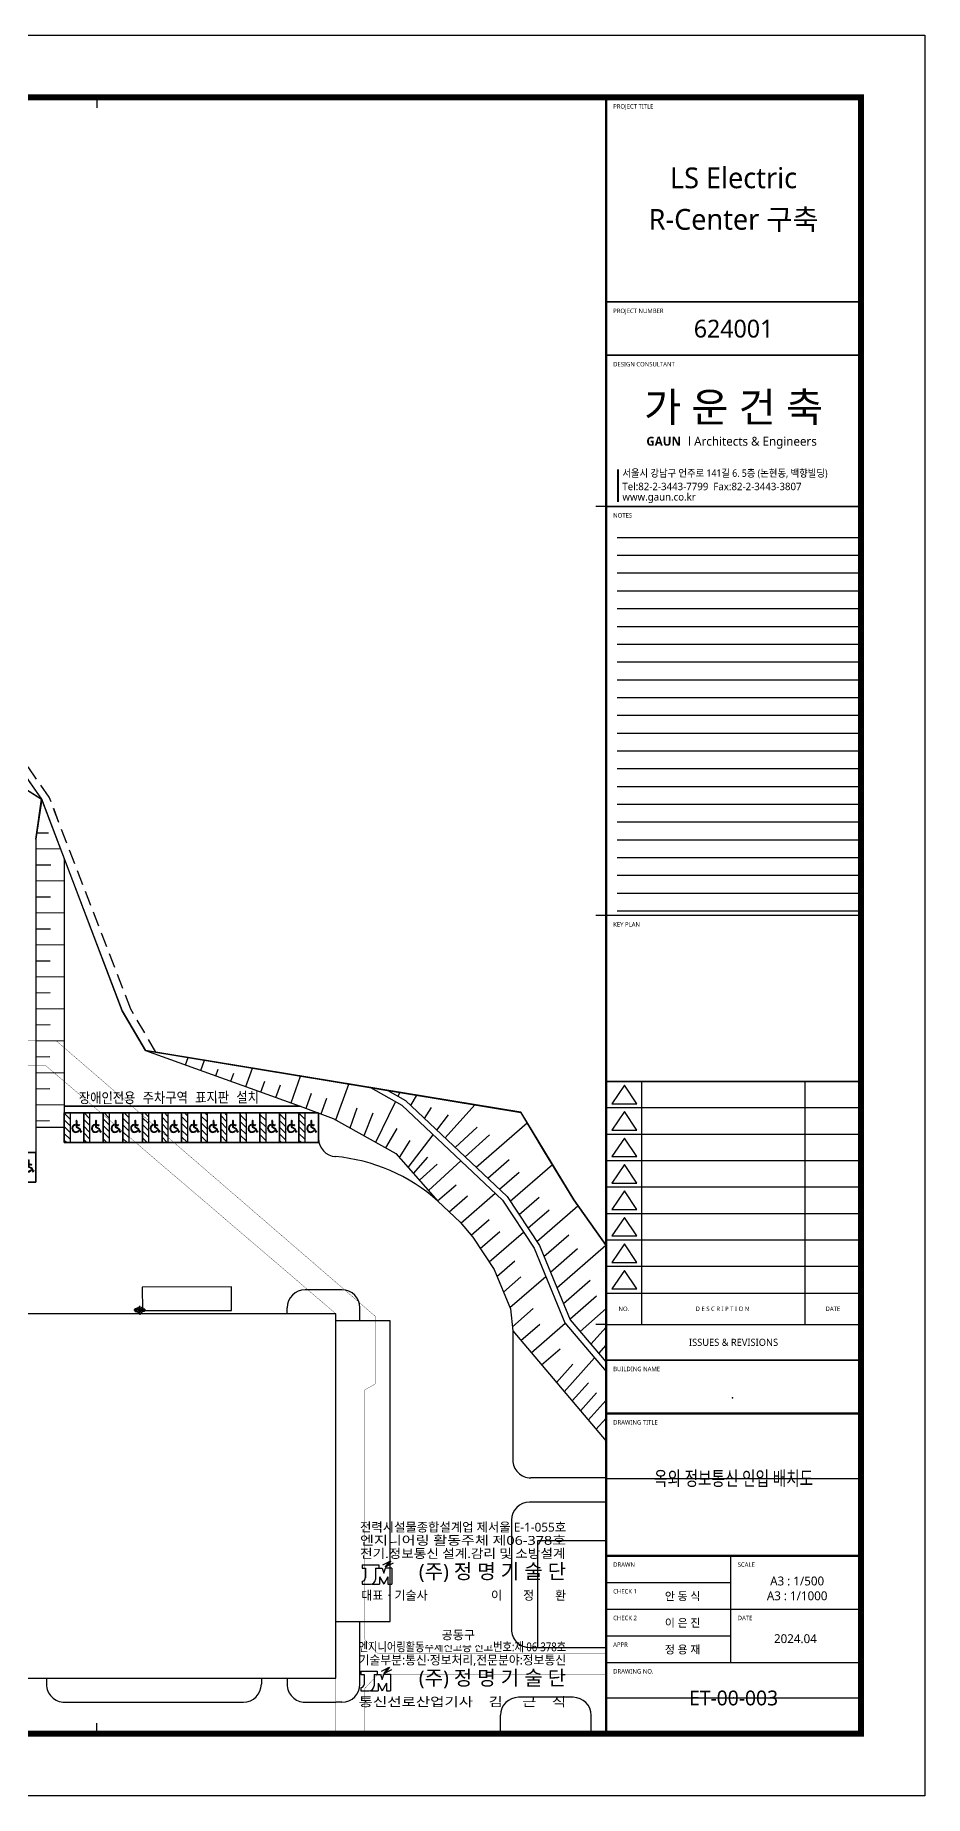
# Model space of a CAD drawing. Header units: millimetres. Extents: x 0 to 420500, y 0 to 297000.
# Drawn here: x 270480 to 420500, y 0 to 297000 of the extents above; entities that cross this region are included whole.
import ezdxf
from ezdxf.enums import TextEntityAlignment as Align
from ezdxf.xclip import XClip

# ---------------------------------------------------------------- set-up
doc = ezdxf.new("R2010")
doc.units = ezdxf.units.MM
doc.header["$LTSCALE"] = 5000
doc.header["$XCLIPFRAME"] = 0
for name, pattern in [('CENTER', [2, 1.25, -0.25, 0.25, -0.25]), ('DASHED', [0.75, 0.5, -0.25]), ('PHANTOM', [63.5, 31.75, -6.35, 6.35, -6.35, 6.35, -6.35])]:
    doc.linetypes.add(name, pattern=pattern)
doc.layers.get('Defpoints').update_dxf_attribs({"color": 167})
for name, color, linetype in [('arch', 8, 'Continuous'), ('S', 4, 'Continuous'), ('SHT', 5, 'Continuous'), ('TEXT', 3, 'Continuous'), ('TRAY', 3, 'Continuous'), ('XR-SHEET(통신)$0$WD', 6, 'Continuous'), ('공동구', 8, 'Continuous')]:
    doc.layers.add(name, color=color, linetype=linetype)
doc.styles.add('arch', font='romans.shx', dxfattribs={"bigfont": 'ghs.shx'})
doc.styles.add('GHS', font='malgun.ttf')
doc.styles.add('XR-SHEET$0$XR-SHEET$0$XR-SHEET$0$맑은고딕', font='malgun.ttf')
doc.styles.add('XR-SHEET$0$XR-SHEET$0$XREF-Form$0$맑은고딕', font='malgun.ttf')
doc.styles.add('XR-SHEET$0$XR-SHEET$0$XREF-Form$0$맑은고딕B', font='malgunbd.ttf')

# ---------------------------------------------------------------- blocks, each defined once
blk = doc.blocks.new('XR-FORM-ET', base_point=(461, 408))
at = {"layer": 'Defpoints', "linetype": 'Continuous', "ltscale": 2}
for p, q in [((146700, 21417), (163900, 21417)), ((146700, 6600), (163900, 6600))]:
    blk.add_line(p, q, dxfattribs=at)
for points in [[(147457, 84911), (163900, 84911)], [(147457, 84911), (163900, 84911)], [(147457, 83711), (163900, 83711)], [(147457, 83711), (163900, 83711)], [(147457, 82511), (163900, 82511)], [(147457, 82511), (163900, 82511)], [(147457, 81311), (163900, 81311)], [(147457, 81311), (163900, 81311)], [(147457, 80111), (163900, 80111)], [(147457, 80111), (163900, 80111)], [(147457, 78911), (163900, 78911)], [(147457, 78911), (163900, 78911)], [(147457, 77711), (163900, 77711)], [(147457, 77711), (163900, 77711)], [(147457, 76511), (163900, 76511)], [(147457, 76511), (163900, 76511)], [(147457, 75311), (163900, 75311)], [(147457, 75311), (163900, 75311)], [(147457, 74111), (163900, 74111)], [(147457, 74111), (163900, 74111)], [(147457, 72911), (163900, 72911)], [(147457, 72911), (163900, 72911)], [(147457, 71711), (163900, 71711)], [(147457, 71711), (163900, 71711)], [(147457, 70511), (163900, 70511)], [(147457, 70511), (163900, 70511)], [(147457, 69311), (163900, 69311)], [(147457, 69311), (163900, 69311)], [(147457, 68111), (163900, 68111)], [(147457, 68111), (163900, 68111)], [(147457, 66911), (163900, 66911)], [(147457, 66911), (163900, 66911)], [(147457, 65711), (163900, 65711)], [(147457, 65711), (163900, 65711)], [(147457, 64511), (163900, 64511)], [(147457, 64511), (163900, 64511)], [(147457, 63311), (163900, 63311)], [(147457, 63311), (163900, 63311)], [(147457, 62111), (163900, 62111)], [(147457, 62111), (163900, 62111)], [(147457, 60911), (163900, 60911)], [(147457, 60911), (163900, 60911)], [(147457, 59711), (163900, 59711)]]:
    blk.add_lwpolyline(points, dxfattribs=at)
for p in [(155200, 21417, -2754), (155200, 6600, -2754)]:
    blk.add_point(p, dxfattribs=at)
at = {"layer": 'SHT', "color": 171}
for p, q in [((112350, 114600), (112350, 113900)), ((146700, 87000), (146000, 87000)), ((146700, 59400), (146000, 59400)), ((146700, 31800), (146000, 31800)), ((112350, 4200), (112350, 4900))]:
    blk.add_line(p, q, dxfattribs=at)
at = {"layer": 'SHT'}
for p, q in [((163900, 59400), (146700, 59400)), ((163900, 48198), (146700, 48198)), ((149100, 48198), (149100, 31800)), ((160100, 48198), (160100, 31800)), ((163900, 46413), (146700, 46413)), ((163900, 44628), (146700, 44628)), ((163900, 42844), (146700, 42844)), ((163900, 41059), (146700, 41059)), ((163900, 39274), (146700, 39274)), ((163900, 37489), (146700, 37489)), ((163900, 35705), (146700, 35705)), ((146700, 33920), (163900, 33920)), ((146700, 31800), (163900, 31800)), ((146700, 25800), (163900, 25800)), ((155100, 16200), (155100, 9000)), ((146700, 14400), (155100, 14400)), ((146700, 12600), (163900, 12600)), ((146700, 10800), (155100, 10800)), ((146700, 9000), (163900, 9000))]:
    blk.add_line(p, q, dxfattribs=at)
blk.add_lwpolyline([(0, 118800), (168200, 118800), (168200, 0), (0, 0)], close=True, dxfattribs=at)
at = {"layer": 'SHT', "const_width": 400}
blk.add_lwpolyline([(9300, 114600), (163900, 114600), (163900, 4200), (9300, 4200)], close=True, dxfattribs=at)
at = {"layer": 'SHT'}
for points, const_width in [([(146700, 114600), (146700, 4200)], 160), ([(146700, 100800), (163900, 100800)], 114), ([(146700, 97200), (163900, 97200)], 114), ([(146700, 87000), (163900, 87000)], 114), ([(146700, 48198), (163900, 48198)], 114), ([(146700, 29400), (163900, 29400)], 114), ([(146700, 25800), (163900, 25800)], 160), ([(146700, 25800), (163900, 25800)], 140), ([(146700, 16200), (163900, 16200)], 160)]:
    blk.add_lwpolyline(points, dxfattribs=dict(at, const_width=const_width))
at = {"layer": 'SHT', "color": 7, "const_width": 140}
blk.add_lwpolyline([(147500, 89500), (147500, 87300)], dxfattribs=at)
at = {"layer": 'SHT', "linetype": 'Continuous', "ltscale": 2}
blk.add_lwpolyline([(147457, 59711), (163900, 59711)], dxfattribs=at)
at = {"layer": 'SHT', "linetype": 'Continuous', "flags": 128}
for points in [[(147937, 47949), (147097, 46700), (148777, 46700)], [(147937, 46165), (147097, 44915), (148777, 44915)], [(147937, 44380), (147097, 43131), (148777, 43131)], [(147937, 42595), (147097, 41346), (148777, 41346)], [(147937, 40810), (147097, 39561), (148777, 39561)], [(147937, 39026), (147097, 37776), (148777, 37776)], [(147937, 37241), (147097, 35992), (148777, 35992)], [(147937, 35456), (147097, 34207), (148777, 34207)]]:
    blk.add_lwpolyline(points, close=True, dxfattribs=at)
at = {"layer": 'SHT'}
for p in [(155226, 26855), (155300, 6600, -2754)]:
    blk.add_point(p, dxfattribs=at)
at = {"layer": 'XR-SHEET(통신)$0$WD', "color": 4}
for p, q in [((130248, 15590), (130248, 15367)), ((130248, 15590), (131366, 15590)), ((131366, 15590), (131366, 15367)), ((131641, 15594), (132187, 15864)), ((132077, 15810), (131805, 15443)), ((131805, 15443), (132351, 15713)), ((131805, 15443), (131956, 15552)), ((131833, 15480), (131983, 15589)), ((131861, 15518), (132011, 15626)), ((131879, 15479), (131928, 15515)), ((131888, 15555), (132038, 15664)), ((132187, 15864), (131915, 15497)), ((131916, 15592), (132066, 15701)), ((131943, 15629), (132093, 15738)), ((131971, 15667), (132121, 15775)), ((131999, 15704), (132149, 15813)), ((132026, 15741), (132176, 15850)), ((132054, 15778), (132141, 15842)), ((130248, 15367), (130472, 15367)), ((130248, 14493), (130248, 14270)), ((130248, 14493), (130260, 14493)), ((130248, 14270), (130807, 14270)), ((130472, 15367), (130472, 14705)), ((130903, 14284), (130903, 14270)), ((130903, 14270), (131421, 14270)), ((131142, 15367), (131142, 14605)), ((131142, 15367), (131589, 15367)), ((131421, 14780), (131701, 14270)), ((131421, 14780), (131421, 14270)), ((131589, 15367), (131701, 15032)), ((131701, 15032), (131812, 15367)), ((131980, 14780), (131701, 14270)), ((132259, 15367), (131812, 15367)), ((131980, 14780), (131980, 14270)), ((131980, 14270), (132259, 14270)), ((132259, 15367), (132259, 14270)), ((130153, 8405), (130153, 8181)), ((130153, 8405), (131270, 8405)), ((131270, 8405), (131270, 8181)), ((131545, 8409), (132092, 8679)), ((131982, 8625), (131710, 8257)), ((131710, 8257), (132256, 8527)), ((131710, 8257), (131860, 8366)), ((131738, 8295), (131888, 8404)), ((131765, 8332), (131915, 8441)), ((131784, 8294), (131833, 8329)), ((131793, 8369), (131943, 8478)), ((132092, 8679), (131819, 8311)), ((131820, 8407), (131971, 8515)), ((131848, 8444), (131998, 8553)), ((131876, 8481), (132026, 8590)), ((131903, 8518), (132053, 8627)), ((131931, 8556), (132081, 8664)), ((131958, 8593), (132046, 8656)), ((130153, 8181), (130377, 8181)), ((130153, 7308), (130153, 7084)), ((130153, 7308), (130164, 7308)), ((130377, 8181), (130377, 7520)), ((131047, 8181), (131047, 7419)), ((131047, 8181), (131494, 8181)), ((131326, 7595), (131605, 7084)), ((131326, 7595), (131326, 7084)), ((131494, 8181), (131605, 7846)), ((131605, 7846), (131717, 8181)), ((131885, 7595), (131605, 7084)), ((132164, 8181), (131717, 8181)), ((131885, 7595), (131885, 7084)), ((132164, 8181), (132164, 7084)), ((130153, 7084), (130712, 7084)), ((130808, 7098), (130808, 7084)), ((130808, 7084), (131326, 7084)), ((131885, 7084), (132164, 7084))]:
    blk.add_line(p, q, dxfattribs=at)
for centre, radius in [((130260, 14705), 212), ((130807, 14605), 335), ((130164, 7520), 212), ((130712, 7419), 335)]:
    blk.add_arc(centre, radius, 270, 0, dxfattribs=at)
at = {"layer": 'SHT', "color": 9, "style": 'XR-SHEET$0$XR-SHEET$0$XREF-Form$0$맑은고딕'}
for s, p in [('PROJECT TITLE', (147180, 114000)), ('PROJECT NUMBER', (147180, 100200)), ('DESIGN CONSULTANT', (147180, 96600)), ('NOTES', (147180, 86400)), ('KEY PLAN', (147180, 58800)), ('BUILDING NAME', (147180, 28800)), ('DRAWING TITLE', (147180, 25200)), ('DRAWN', (147180, 15600)), ('SCALE', (155580, 15600)), ('CHECK 1', (147180, 13800)), ('CHECK 2', (147180, 12000)), ('DATE', (155580, 12000)), ('APPR', (147180, 10200)), ('DRAWING NO.', (147180, 8400))]:
    blk.add_text(s, height=300, dxfattribs=at).set_placement(p, align=Align.MIDDLE_LEFT)
at = {"layer": 'SHT', "color": 3}
for s, height, style, p in [('LS Electric', 1400, 'XR-SHEET$0$XR-SHEET$0$XR-SHEET$0$맑은고딕', (155300, 109174)), ('R-Center 구축', 1400, 'XR-SHEET$0$XR-SHEET$0$XR-SHEET$0$맑은고딕', (155300, 106374)), ('GAUN ', 600, 'XR-SHEET$0$XR-SHEET$0$XREF-Form$0$맑은고딕B', (150686, 91400)), ('안 동 식', 540, 'XR-SHEET$0$XR-SHEET$0$XREF-Form$0$맑은고딕', (151865, 13467)), ('이 은 진', 540, 'XR-SHEET$0$XR-SHEET$0$XREF-Form$0$맑은고딕', (151865, 11667)), ('2024.04', 600, 'XR-SHEET$0$XR-SHEET$0$XREF-Form$0$맑은고딕', (159471, 10601)), ('정 용 재', 540, 'XR-SHEET$0$XR-SHEET$0$XREF-Form$0$맑은고딕', (151865, 9867))]:
    blk.add_text(s, height=height, dxfattribs=dict(at, style=style)).set_placement(p, align=Align.MIDDLE_CENTER)
at = {"layer": 'SHT', "style": 'XR-SHEET$0$XR-SHEET$0$XR-SHEET$0$맑은고딕'}
blk.add_text('624001', height=1200, dxfattribs=at).set_placement((155300, 99000), align=Align.MIDDLE_CENTER)
at = {"layer": 'SHT', "color": 2, "style": 'XR-SHEET$0$XR-SHEET$0$XREF-Form$0$맑은고딕B'}
blk.add_text('가 운 건 축', height=2000, dxfattribs=at).set_placement((155300, 93700), align=Align.MIDDLE_CENTER)
at = {"layer": 'SHT', "color": 7, "style": 'XR-SHEET$0$XR-SHEET$0$XREF-Form$0$맑은고딕'}
blk.add_text('l Architects & Engineers', height=600, dxfattribs=at).set_placement((156577, 91400), align=Align.MIDDLE_CENTER)
at = {"layer": 'SHT', "color": 7, "style": 'XR-SHEET$0$XR-SHEET$0$XREF-Form$0$맑은고딕', "width": 0.9}
blk.add_text('서울시 강남구 언주로 141길 6. 5층 (논현동, 백향빌딩)', height=500, dxfattribs=at).set_placement((147800, 89250), align=Align.MIDDLE_LEFT)
at = {"layer": 'SHT', "color": 7, "style": 'XR-SHEET$0$XR-SHEET$0$XREF-Form$0$맑은고딕'}
for s, p in [('Tel:82-2-3443-7799  Fax:82-2-3443-3807', (147800, 88350)), ('www.gaun.co.kr', (147800, 87650))]:
    blk.add_text(s, height=500, dxfattribs=at).set_placement(p, align=Align.MIDDLE_LEFT)
at = {"layer": 'SHT', "color": 9, "style": 'XR-SHEET$0$XR-SHEET$0$XREF-Form$0$맑은고딕'}
for s, height, p in [('NO.', 300, (147900, 32860)), ('D E S C R I P T I O N ', 300, (154600, 32860)), ('DATE', 300, (162000, 32860)), ('ISSUES & REVISIONS', 480, (155300, 30600))]:
    blk.add_text(s, height=height, dxfattribs=at).set_placement(p, align=Align.MIDDLE_CENTER)
at = {"layer": 'XR-SHEET(통신)$0$WD', "color": 4, "style": 'GHS'}
for s, width, p, p2 in [('전력시설물종합설계업 제서울 E-1-055호', 0.91927, (130104, 17826), (144006, 17826)), ('전기.정보통신 설계.감리 및 소방설계', 1.013777, (130104, 16045), (143963, 16045)), ('엔지니어링 활동주체 제06-378호', 1.128043, (130104, 16936), (144006, 16936)), ('엔지니어링활동주체신고증 신고번호:제 06-378호', 0.764554, (130009, 9750), (144006, 9750)), ('기술부분:통신·정보처리,전문분야:정보통신', 0.894617, (130009, 8859), (144006, 8859)), ('통신선로산업기사    김     근    식', 1.084493, (130009, 6039), (144006, 6039))]:
    blk.add_text(s, height=595.76, dxfattribs=dict(at, width=width)).set_placement(p, p2, align=Align.FIT)
for s, height, p in [('(주) 정 명 기 술 단', 992.94, (144006, 14644)), ('이       정       환', 595.76, (144006, 13225)), ('(주) 정 명 기 술 단', 992.94, (144006, 7459))]:
    blk.add_text(s, height=height, dxfattribs=at).set_placement(p, align=Align.RIGHT)
blk.add_text('대표ㆍ기술사 ', height=595.8, dxfattribs=at).set_placement((130182, 13225))
blk = doc.blocks.new('A$C2DB47DB5')
at = {"ltscale": 3}
h = blk.add_hatch(dxfattribs=at)
h.set_pattern_fill('_USER', color=0, scale=800, angle=92.1562, style=0, pattern_type=0)
h.set_pattern_definition([(182.156205, (-512770.2, -7410811.7), (-30.09919, 799.43357), [])])
h.paths.add_polyline_path([(751, 4204), (71, 3471), (3737, 71), (4417, 804)])
at = {"color": 0}
for p, q in [((71, 3471), (2315, 5890)), ((3737, 71), (71, 3471)), ((2315, 5890), (5981, 2490)), ((2490, 3968), (3216, 3295)), ((2587, 4031), (2888, 3752)), ((2752, 3500), (2859, 3478)), ((2888, 3752), (3198, 3921)), ((2975, 3672), (3252, 3822)), ((2975, 3672), (3241, 3425)), ((3192, 3931), (3291, 3985)), ((3192, 3931), (3198, 3921)), ((3216, 3295), (3763, 3501)), ((3241, 3425), (3762, 3621)), ((3252, 3822), (3257, 3813)), ((3257, 3813), (3356, 3866)), ((3291, 3985), (3356, 3866)), ((3762, 3621), (4273, 3432)), ((3763, 3501), (4339, 3287)), ((3886, 3266), (3993, 3244)), ((4273, 3432), (4324, 3569)), ((4430, 3529), (4324, 3569)), ((4339, 3287), (4430, 3529)), ((2942, 808), (3737, 71)), ((5981, 2490), (3737, 71))]:
    blk.add_line(p, q, dxfattribs=at)
at = {"color": 0, "ltscale": 3}
for p, q in [((2315, 5890), (751, 4204)), ((751, 4204), (4417, 804)), ((751, 4204), (4417, 804)), ((1635, 5157), (2315, 5890)), ((2315, 5890), (5981, 2490)), ((5981, 2490), (2315, 5890)), ((4417, 804), (5981, 2490)), ((5301, 1757), (5981, 2490))]:
    blk.add_line(p, q, dxfattribs=at)
at = {"color": 0}
for centre, major_axis, start_param, end_param in [((2496, 4065), (-93.2, 27.4), 3.0795376, 8.0867752), ((3328, 3156), (-643, 189), 6.031213, 9.8424004), ((3328, 3156), (-546, 161), 5.9685954, 9.905018)]:
    blk.add_ellipse(centre, major_axis=major_axis, ratio=1, start_param=start_param, end_param=end_param, dxfattribs=at)
blk = doc.blocks.new('XR-배치도', base_point=(461, 408))
at = {"layer": 'arch', "linetype": 'PHANTOM'}
for p, q in [((501979, 439580), (451301, 400278)), ((501979, 439580), (451301, 400278)), ((509564, 437956), (501979, 439580)), ((509564, 437956), (501979, 439580)), ((518875, 436102), (509564, 437956)), ((518875, 436102), (509564, 437956)), ((533762, 434096), (518875, 436102)), ((533762, 434096), (518875, 436102)), ((408300, 416251), (376957, 420584)), ((408300, 416251), (376957, 420584)), ((443708, 401930), (408300, 416251)), ((443708, 401930), (408300, 416251)), ((451301, 400278), (443708, 401930)), ((443708, 401930), (443708, 401930)), ((451301, 400278), (443708, 401930)), ((443708, 401930), (443708, 401930))]:
    blk.add_line(p, q, dxfattribs=at)
at = {"layer": 'arch'}
for p, q in [((451312, 400263), (501993, 439565)), ((501993, 439565), (518890, 436087)), ((503651, 427764), (503998, 439152)), ((511760, 428077), (512046, 437496)), ((496469, 427289), (495760, 434732)), ((518890, 436087), (533777, 434080)), ((519818, 426723), (520098, 435924)), ((527831, 423905), (528164, 434837)), ((535865, 421768), (536232, 433829)), ((498792, 427443), (498812, 432461)), ((501121, 427597), (501174, 433143)), ((506356, 427943), (506502, 432725)), ((509061, 428122), (509195, 432514)), ((514446, 427626), (514582, 432092)), ((517132, 427174), (517275, 431880)), ((522492, 425885), (522662, 431458)), ((525161, 424895), (525346, 430964)), ((487278, 426681), (510806, 428237)), ((488533, 426764), (487969, 428689)), ((491686, 426973), (491145, 429062)), ((494555, 427162), (494026, 430339)), ((510806, 428237), (520580, 426595)), ((530501, 422915), (530684, 428921)), ((533170, 421925), (533352, 427900)), ((481669, 423804), (487470, 425680)), ((484021, 425628), (487278, 426681)), ((485931, 426246), (485671, 426908)), ((489077, 418223), (486301, 425302)), ((487470, 425680), (510755, 427220)), ((495861, 419321), (494722, 426159)), ((501040, 419191), (501111, 426582)), ((508798, 419463), (509030, 427106)), ((510755, 427220), (520318, 425612)), ((516867, 418496), (517101, 426153)), ((520318, 425612), (533083, 420878)), ((520580, 426595), (533287, 421881)), ((538684, 421643), (538250, 426375)), ((540725, 421553), (540300, 426182)), ((490868, 418802), (489796, 422458)), ((493651, 419376), (492799, 422668)), ((497230, 419286), (496884, 422929)), ((498759, 419248), (498775, 423285)), ((503388, 419132), (503514, 423256)), ((506093, 419305), (506217, 423389)), ((511494, 419346), (511616, 423361)), ((514181, 418948), (514315, 423328)), ((519546, 417804), (519668, 421810)), ((524885, 415824), (525129, 423828)), ((533287, 421881), (586296, 419545)), ((376967, 420573), (408310, 416239)), ((481716, 415843), (478761, 421549)), ((481233, 415687), (492716, 419400)), ((481233, 415687), (492716, 419400)), ((484319, 416685), (482670, 419870)), ((486890, 417516), (485089, 421243)), ((492716, 419400), (503451, 419131)), ((492716, 419400), (503451, 419131)), ((503451, 419131), (508609, 419472)), ((503451, 419131), (508609, 419472)), ((508609, 419472), (511920, 419328)), ((508609, 419472), (511920, 419328)), ((511920, 419328), (518352, 418247)), ((511920, 419328), (518352, 418247)), ((522216, 416814), (522335, 420726)), ((532907, 413288), (533138, 420875)), ((533083, 420878), (597621, 417882)), ((541520, 412888), (540820, 420519)), ((547776, 412598), (547075, 420228)), ((395584, 412840), (408300, 416251)), ((395584, 412840), (408310, 416239)), ((408300, 416251), (412593, 410929)), ((408310, 416239), (443719, 401916)), ((412593, 410929), (408310, 416239)), ((474461, 412249), (472257, 416505)), ((476862, 413480), (475624, 415872)), ((479271, 414696), (477972, 417205)), ((518352, 418247), (525110, 415740)), ((518352, 418247), (525110, 415740)), ((527528, 413941), (527668, 418559)), ((530211, 413413), (530340, 417622)), ((535603, 413163), (535730, 417321)), ((539479, 412983), (539098, 417133)), ((543561, 412794), (543184, 416904)), ((545735, 412693), (545359, 416783)), ((549817, 412503), (549445, 416555)), ((552106, 412397), (551736, 416427)), ((411898, 411791), (413228, 413241)), ((413769, 409839), (416574, 412897)), ((475930, 413010), (448853, 383814)), ((448853, 383814), (475930, 413010)), ((478864, 414491), (449692, 383036)), ((451312, 400263), (475930, 413010)), ((472064, 411008), (471038, 412991)), ((475930, 413010), (481233, 415687)), ((475930, 413010), (481233, 415687)), ((478864, 414491), (476620, 412071)), ((478864, 414491), (482530, 411091)), ((478864, 414491), (482530, 411091)), ((482530, 411091), (478864, 414491)), ((525110, 415740), (528106, 413511)), ((525110, 415740), (528106, 413511)), ((528106, 413511), (587165, 410770)), ((528106, 413511), (544058, 398717)), ((528106, 413511), (560403, 412012)), ((412593, 410929), (451325, 375009)), ((412593, 410929), (445427, 380478)), ((418207, 412236), (452563, 380373)), ((467272, 408527), (465752, 411461)), ((469668, 409768), (468763, 411516)), ((476620, 412071), (474376, 409652)), ((476620, 412071), (480286, 408671)), ((480286, 408671), (476620, 412071)), ((476620, 412071), (480286, 408671)), ((480286, 408671), (482530, 411091)), ((486118, 411508), (486152, 411541)), ((560524, 412006), (548348, 398878)), ((565891, 411757), (551208, 395926)), ((415748, 408004), (417442, 409851)), ((417726, 406169), (420954, 409688)), ((462479, 406045), (461938, 407091)), ((464875, 407286), (464213, 408566)), ((472132, 407232), (469888, 404812)), ((474376, 409652), (472132, 407232)), ((472132, 407232), (475798, 403832)), ((475798, 403832), (472132, 407232)), ((472132, 407232), (475798, 403832)), ((474376, 409652), (478042, 406251)), ((474376, 409652), (478042, 406251)), ((478042, 406251), (474376, 409652)), ((474376, 409652), (478042, 406251)), ((478042, 406251), (480286, 408671)), ((419705, 404334), (421384, 406164)), ((421684, 402498), (424911, 406018)), ((457686, 403564), (457079, 404736)), ((460083, 404805), (459248, 406417)), ((469888, 404812), (467644, 402393)), ((469888, 404812), (473554, 401412)), ((473554, 401412), (469888, 404812)), ((469888, 404812), (473554, 401412)), ((475798, 403832), (478042, 406251)), ((569982, 406554), (556913, 392462)), ((569982, 406554), (556913, 392462)), ((423662, 400663), (425325, 402477)), ((425641, 398828), (428869, 402348)), ((443719, 401916), (451312, 400263)), ((467644, 402393), (465400, 399973)), ((467644, 402393), (471310, 398993)), ((471310, 398993), (467644, 402393)), ((467644, 402393), (471310, 398993)), ((471310, 398993), (473554, 401412)), ((473554, 401412), (475798, 403832)), ((427619, 396993), (429267, 398790)), ((429598, 395158), (432826, 398678)), ((465400, 399973), (463156, 397554)), ((465400, 399973), (469066, 396573)), ((469066, 396573), (465400, 399973)), ((465400, 399973), (469066, 396573)), ((469066, 396573), (471310, 398993)), ((512799, 399502), (506575, 392791)), ((512799, 399502), (506575, 392791)), ((549990, 365009), (512799, 399502)), ((431577, 393323), (433209, 395103)), ((460912, 395134), (458668, 392714)), ((463156, 397554), (460912, 395134)), ((460912, 395134), (464578, 391734)), ((464578, 391734), (460912, 395134)), ((460912, 395134), (464578, 391734)), ((463156, 397554), (466822, 394154)), ((466822, 394154), (463156, 397554)), ((463156, 397554), (466822, 394154)), ((466822, 394154), (469066, 396573)), ((503423, 397095), (499196, 392538)), ((509328, 395759), (507713, 397257)), ((433555, 391488), (436783, 395008)), ((505702, 393601), (439325, 322030)), ((505702, 393601), (439325, 322030)), ((505702, 393601), (439325, 322030)), ((458668, 392714), (456424, 390295)), ((458668, 392714), (462334, 389314)), ((462334, 389314), (458668, 392714)), ((458668, 392714), (462334, 389314)), ((464578, 391734), (466822, 394154)), ((550774, 351800), (505702, 393601)), ((550774, 351800), (505702, 393601)), ((550774, 351800), (505702, 393601)), ((556913, 392462), (570079, 380252)), ((556913, 392462), (570079, 380252)), ((569168, 379270), (583147, 394344)), ((569168, 379270), (583147, 394344)), ((435534, 389653), (437150, 391416)), ((437512, 387818), (440740, 391338)), ((456424, 390295), (454180, 387875)), ((456424, 390295), (460090, 386895)), ((460090, 386895), (456424, 390295)), ((456424, 390295), (460090, 386895)), ((460090, 386895), (462334, 389314)), ((462334, 389314), (464578, 391734)), ((551370, 391636), (564877, 379108)), ((439491, 385983), (441092, 387729)), ((441470, 384148), (444697, 387668)), ((454180, 387875), (451936, 385456)), ((454180, 387875), (457846, 384475)), ((457846, 384475), (454180, 387875)), ((454180, 387875), (457846, 384475)), ((457846, 384475), (460090, 386895)), ((500100, 387560), (499358, 388248)), ((443448, 382313), (445033, 384042)), ((445427, 380478), (448654, 383998)), ((445427, 380478), (448654, 383998)), ((448654, 383998), (448853, 383814)), ((451936, 385456), (449692, 383036)), ((451936, 385456), (455602, 382056)), ((455602, 382056), (451936, 385456)), ((451936, 385456), (455602, 382056)), ((455602, 382056), (457846, 384475)), ((447405, 378643), (448975, 380355)), ((451479, 381378), (448237, 377872)), ((449692, 383036), (453358, 379636)), ((452563, 380373), (453358, 379636)), ((453358, 379636), (455602, 382056)), ((580351, 378946), (574086, 372190)), ((586815, 377091), (584641, 379107)), ((451325, 375009), (421818, 343193)), ((451325, 375009), (449081, 372589)), ((451325, 375009), (454991, 371609)), ((454991, 371609), (451325, 375009)), ((452747, 369189), (454991, 371609)), ((482017, 369361), (482100, 369451)), ((482361, 369042), (482017, 369361)), ((482132, 369254), (482082, 369200)), ((482195, 369095), (482082, 369200)), ((482444, 369132), (482100, 369451)), ((482160, 369489), (482114, 369438)), ((482147, 369501), (482251, 369613)), ((482491, 369182), (482147, 369501)), ((482245, 369149), (482195, 369095)), ((482361, 369042), (482444, 369132)), ((482477, 369195), (482430, 369145)), ((482491, 369182), (482595, 369294)), ((482506, 369985), (482716, 369790)), ((482521, 369580), (482716, 369790)), ((482524, 370004), (482734, 369809)), ((482541, 369561), (482735, 369772)), ((482644, 369712), (482716, 369790)), ((482734, 369809), (482929, 370020)), ((482735, 369772), (482946, 369577)), ((482754, 369791), (482949, 370001)), ((482754, 369791), (482826, 369869)), ((482754, 369791), (482964, 369596)), ((482754, 369791), (482964, 369596)), ((482979, 370399), (482875, 370287)), ((483323, 370079), (482979, 370399)), ((482992, 370386), (483039, 370436)), ((483369, 370130), (483025, 370449)), ((483453, 370220), (483109, 370539)), ((483323, 370079), (483219, 369968)), ((483224, 370432), (483274, 370486)), ((483388, 370381), (483274, 370486)), ((483309, 370092), (483356, 370143)), ((483337, 370327), (483388, 370381)), ((483453, 370220), (483369, 370130)), ((590644, 352693), (574247, 367900)), ((543767, 358299), (549990, 365009)), ((543767, 358299), (549990, 365009)), ((554268, 354080), (546519, 361267)), ((484397, 280229), (550774, 351800)), ((484397, 280229), (550774, 351800)), ((550204, 345233), (553742, 349048)), ((554430, 349790), (553742, 349048)), ((545172, 345759), (545914, 345071)), ((542219, 342576), (542961, 341888)), ((522618, 315488), (543123, 337598)), ((517586, 316015), (518328, 315327))]:
    blk.add_line(p, q, dxfattribs=at)
at = {"layer": 'arch', "linetype": 'DASHED'}
for p, q in [((408935, 417413), (376967, 421834)), ((444503, 403191), (408935, 417413)), ((444503, 403191), (409725, 417097)), ((452701, 401363), (444503, 403191)), ((452701, 401363), (444503, 403191)), ((549990, 365009), (512799, 399502))]:
    blk.add_line(p, q, dxfattribs=at)
at = {"layer": 'arch', "linetype": 'CENTER'}
for p, q in [((482488, 369525), (482101, 369107)), ((482477, 370029), (482215, 370272)), ((482845, 369910), (482615, 369662)), ((482842, 369691), (482619, 369898)), ((483370, 370475), (482969, 370043)), ((483254, 369309), (482991, 369553))]:
    blk.add_line(p, q, dxfattribs=at)
at = {"layer": 'arch', "ltscale": 200}
for p, q in [((483380, 369238), (483233, 369374)), ((483400, 369260), (483254, 369396))]:
    blk.add_line(p, q, dxfattribs=at)
at = {"layer": 'arch'}
for points in [[(649934, 358228), (606597, 398420), (580640, 370432), (623977, 330240)], [(490374, 383764), (480199, 372720), (483117, 370032), (493292, 381076)]]:
    blk.add_lwpolyline(points, close=True, dxfattribs=at)
for radius in [521, 300, 120]:
    blk.add_circle((482735, 369790), radius, dxfattribs=at)
for centre, radius, start, end in [((506202, 389351), 29907, 95.27812, 132.1), ((484099, 413783), 3042, 227.12674, 313.983), ((505648, 395031), 3036, 47.1562, 137.1562), ((546123, 400943), 3036, 227.1562, 317.1562), ((553434, 393862), 3036, 137.1562, 227.1562), ((501422, 390474), 3036, 137.1562, 227.1562), ((566942, 381334), 3036, 227.1562, 317.1562), ((582577, 376881), 3036, 47.1562, 137.1562), ((576311, 370126), 3036, 137.1562, 227.1562), ((552204, 351854), 3036, 317.1562, 47.1562), ((547978, 347297), 3036, 227.1562, 317.1562), ((540897, 339662), 3036, 317.1562, 47.1562), ((520392, 317553), 3036, 227.1562, 317.1562)]:
    blk.add_arc(centre, radius, start, end, dxfattribs=at)
for p in [(476549, 408600), (474305, 406181), (469817, 401342), (472061, 403761), (467573, 398922), (465329, 396502), (463085, 394083), (458597, 389244), (460841, 391663), (456353, 386824), (454109, 384404), (451865, 381985), (449621, 379565), (449010, 369118)]:
    blk.add_blockref('A$C2DB47DB5', p, dxfattribs=at)
at = {"layer": 'arch', "style": 'arch', "width": 0.9}
blk.add_text('장애인전용 주차구역 표지판 설치', height=2000, rotation=47.38692, dxfattribs=at).set_placement((450310, 385859))

msp = doc.modelspace()

# ---------------------------------------------------------------- linework, layer by layer
at = {"layer": '공동구', "const_width": 50}
for points in [[(253938, 127354), (274022, 127354)], [(274022, 127354), (327795, 80914)], [(253938, 123154), (272277, 123154)], [(272277, 123154), (321195, 81309)], [(321195, 81309), (321195, 10500)], [(327795, 80914), (327795, 69447)], [(325995, 68437), (327795, 69447)], [(325995, 68437), (325995, 26437)], [(328221, 24037), (325995, 26437)], [(328310, 20533), (325995, 18037)], [(325995, 18037), (325995, 10500)], [(366750, 20533), (328310, 20533)]]:
    msp.add_lwpolyline(points, dxfattribs=at)

# ---------------------------------------------------------------- block references
at = {"layer": 'S', "xscale": 2.5, "yscale": 2.5, "zscale": 2.5}
msp.add_blockref('XR-FORM-ET', (1153, 1021), dxfattribs=at)
at = {"layer": 'TRAY'}
ref = msp.add_blockref('XR-배치도', (-310663, 184385), dxfattribs=dict(at, rotation=312.8437953840571))
XClip(ref).set_block_clipping_path([(355016.7243769546, 126994.5435289501), (152650.6807000034, 314675.0815890764), (386231.3503509208, 566532.8207304992), (588597.394027872, 378852.2826703729)])

# ---------------------------------------------------------------- texts
at = {"layer": 'TEXT', "style": 'GHS', "width": 0.75}
msp.add_text('옥외 정보통신 인입 배치도', height=2414.84, dxfattribs=at).set_placement((388250, 53543), align=Align.MIDDLE_CENTER)
at = {"layer": 'TEXT', "style": 'GHS'}
for s, height, p in [('A3 : 1/500', 1500, (398976, 36237)), ('A3 : 1/1000', 1500, (398976, 33737)), ('ET-00-003', 2500, (388250, 16500))]:
    msp.add_text(s, height=height, dxfattribs=at).set_placement(p, align=Align.MIDDLE_CENTER)

# ---------------------------------------------------------------- next in the draw order: wipeouts: each hides what was drawn before it
msp.add_wipeout([(347570, 25463), (347570, 28727), (336079, 28727), (336079, 25463)]).dxf.layer = 'arch'

# ---------------------------------------------------------------- next in the draw order: linework, layer by layer
at = {"layer": '공동구', "const_width": 50}
msp.add_lwpolyline([(366750, 24037), (328221, 24037)], dxfattribs=at)

# ---------------------------------------------------------------- next in the draw order: texts
at = {"layer": 'arch', "style": 'GHS'}
msp.add_text('공동구', height=1500, dxfattribs=at).set_placement((341838, 27114), align=Align.MIDDLE)

doc.saveas('drawing.dxf')
